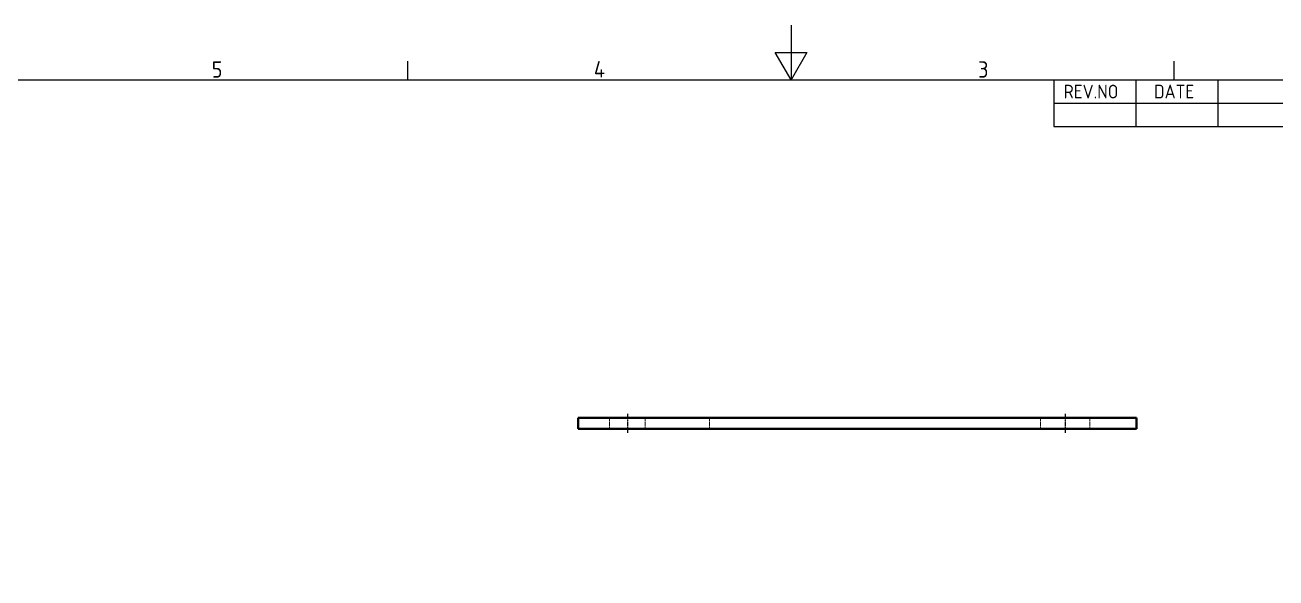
# Model space of a CAD drawing. Header units: millimetres. Extents: x 24815 to 37444, y -10619 to 6020.
# Drawn here: x 27167.4 to 27396, y -4282.7 to -4181.6 of the extents above; entities that cross this region are included whole.
import ezdxf

# ---------------------------------------------------------------- set-up
doc = ezdxf.new("R2010")
doc.units = ezdxf.units.MM
doc.linetypes.add('DPDM0487$0$CHAIN', pattern=[0.3543, 0.2362, -0.0295, 0.0591, -0.0295])
doc.linetypes.add('DPDM0487$0$DASHED', pattern=[0.2067, 0.1654, -0.0413])
for name, color, linetype, lineweight in [('DPDM0487$0$가려진 것(ISO)', 2, 'DPDM0487$0$DASHED', 18), ('DPDM0487$0$가시적인 것(ISO)', 3, 'Continuous', 40), ('DPDM0487$0$경계(ISO)', 7, 'Continuous', 25), ('DPDM0487$0$기호(ISO)', 5, 'Continuous', 25), ('DPDM0487$0$중심선(ISO)', 1, 'Continuous', 25)]:
    doc.layers.add(name, color=color, linetype=linetype, lineweight=lineweight)
doc.styles.add('DPDM0487$0$ISO ProportionalPSTEK', font='isocp.shx')
doc.styles.add('DPDM0487$0$문자 텍스트_PSTEK_POSCO', font='isocp.shx')

# ---------------------------------------------------------------- blocks, each defined once
blk = doc.blocks.new('DPDM0487$0$경계 Default Border')
at = {"layer": 'DPDM0487$0$경계(ISO)'}
for p, q in [((140, 287), (140, 290.4)), ((280, 287), (280, 290.4))]:
    blk.add_line(p, q, dxfattribs=at)
at = {"layer": 'DPDM0487$0$경계(ISO)', "flags": 128}
for points in [[(210, 297), (210, 287), (207.11, 292), (212.89, 292), (210, 287)], [(10, 10), (10, 287), (410, 287), (410, 10), (10, 10)]]:
    blk.add_lwpolyline(points, dxfattribs=at)
at = {"layer": 'DPDM0487$0$경계(ISO)', "color": 2, "char_height": 3, "attachment_point": 7, "style": 'DPDM0487$0$문자 텍스트_PSTEK_POSCO'}
for s, insert in [('5', (104.14, 287.37)), ('4', (173.97, 287.4)), ('3', (244.17, 287.37))]:
    blk.add_mtext(s, dxfattribs=dict(at, insert=insert))
blk = doc.blocks.new('DPDM0487$0$리비전 내역')
at = {"layer": 'DPDM0487$0$기호(ISO)'}
for p, q in [((258, 287), (410, 287)), ((258, 287), (258, 282.72)), ((273, 287), (273, 282.72)), ((288, 287), (288, 282.72)), ((365, 287), (365, 282.72)), ((380, 287), (380, 282.72)), ((395, 287), (395, 282.72)), ((410, 287), (410, 282.72)), ((258, 282.72), (410, 282.72)), ((258, 282.72), (258, 278.44)), ((273, 282.72), (273, 278.44)), ((288, 282.72), (288, 278.44)), ((365, 282.72), (365, 278.44)), ((380, 282.72), (380, 278.44)), ((395, 282.72), (395, 278.44)), ((410, 282.72), (410, 278.44)), ((258, 278.44), (410, 278.44))]:
    blk.add_line(p, q, dxfattribs=at)
at = {"layer": 'DPDM0487$0$기호(ISO)', "color": 2, "char_height": 2.5, "attachment_point": 7, "style": 'DPDM0487$0$ISO ProportionalPSTEK'}
for s, insert in [('REV.NO', (259.79, 283.58)), ('DATE', (276.31, 283.58)), ('DESCRIPTION OF REVISION', (305.51, 283.58)), ('DRA.BY', (366.48, 283.58)), ('CH.BY', (382.86, 283.58)), ('APP.BY', (396.48, 283.58))]:
    blk.add_mtext(s, dxfattribs=dict(at, insert=insert))

msp = doc.modelspace()

# ---------------------------------------------------------------- linework, layer by layer
at = {"layer": 'DPDM0487$0$가려진 것(ISO)', "ltscale": 3.809293}
for p, q in [((27274.24836, -4253.39346), (27274.24836, -4255.39346)), ((27280.74836, -4253.39346), (27280.74836, -4255.39346)), ((27292.49836, -4253.39346), (27292.49836, -4255.39346)), ((27352.99836, -4253.39346), (27352.99836, -4255.39346)), ((27361.99836, -4253.39346), (27361.99836, -4255.39346))]:
    msp.add_line(p, q, dxfattribs=at)
at = {"layer": 'DPDM0487$0$가시적인 것(ISO)'}
for p, q in [((27268.49836, -4253.39346), (27370.49836, -4253.39346)), ((27268.49836, -4255.39346), (27268.49836, -4253.39346)), ((27370.49836, -4253.39346), (27370.49836, -4255.39346)), ((27370.49836, -4255.39346), (27268.49836, -4255.39346))]:
    msp.add_line(p, q, dxfattribs=at)
at = {"layer": 'DPDM0487$0$중심선(ISO)', "linetype": 'DPDM0487$0$CHAIN', "ltscale": 3.889126}
for p, q in [((27277.49836, -4252.64346), (27277.49836, -4256.14346)), ((27357.49836, -4252.64346), (27357.49836, -4256.14346))]:
    msp.add_line(p, q, dxfattribs=at)

# ---------------------------------------------------------------- block references
msp.add_blockref('DPDM0487$0$경계 Default Border', (27097.40012, -4478.55995))
at = {"layer": 'DPDM0487$0$기호(ISO)'}
msp.add_blockref('DPDM0487$0$리비전 내역', (27097.40012, -4478.55995), dxfattribs=at)

doc.saveas('drawing.dxf')
